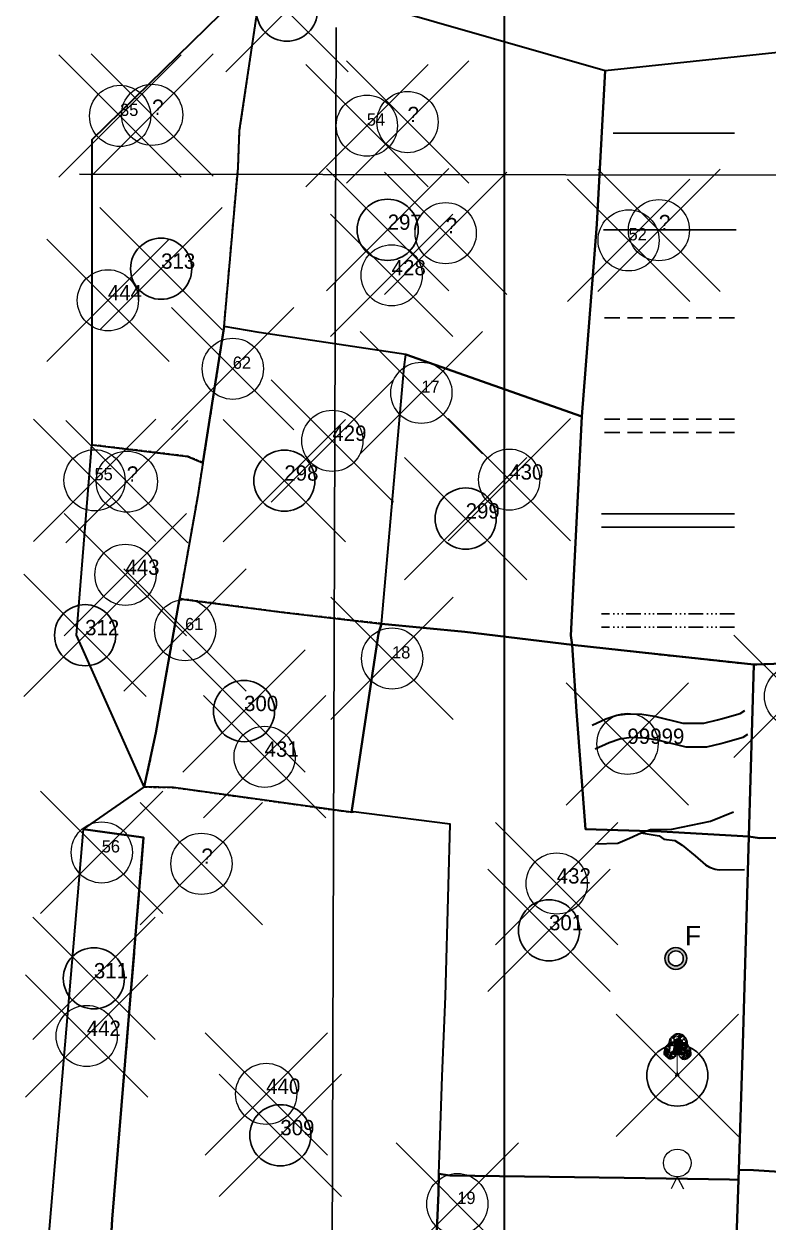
# Model space of a CAD drawing. Header units: millimetres. Extents: x -7906370 to 58235770, y -60992620 to 60.
# Drawn here: x 784.8 to 906.5, y -234.8 to -38.9 of the extents above; entities that cross this region are included whole.
import ezdxf

# ---------------------------------------------------------------- set-up
doc = ezdxf.new("R2010")
doc.units = ezdxf.units.MM
doc.header["$PDMODE"] = 35
doc.header["$PDSIZE"] = 10
for name, pattern in [('ACAD_ISO14W100', [24, 12, -3, 0, -3, 0, -3, 0, -3]), ('DASHED', [0.75, 0.5, -0.25]), ('DASHED2', [9.525, 6.35, -3.175])]:
    doc.linetypes.add(name, pattern=pattern)
for name, color, linetype in [('Legend', 250, 'Continuous'), ('Line_Marking_Adusting_Sheet', 1, 'Continuous'), ('Poly_Off', 7, 'Continuous'), ('Sym_F', 250, 'Continuous'), ('Sym_Tree', 92, 'Continuous'), ('Sym_Tree_1', 2, 'Continuous'), ('Text_Gird_No', 1, 'Continuous'), ('Text_Survey_No_Old', 5, 'Continuous')]:
    doc.layers.add(name, color=color, linetype=linetype)
for name, color, linetype, lineweight in [('Poly_Survey_Bndry', 250, 'Continuous', 30), ('Text_Map_In', 250, 'Continuous', 0), ('Text_Survey_No', 250, 'Continuous', 0)]:
    doc.layers.add(name, color=color, linetype=linetype, lineweight=lineweight)
doc.layers.add('Text_Chalta_No', color=1, linetype='Continuous', lineweight=0, true_color=0x0000ff)
doc.styles.get("Standard").update_dxf_attribs({"font": 'SakalBharati.ttf'})

msp = doc.modelspace()

# ---------------------------------------------------------------- hatches: boundary and pattern name
at = {"layer": 'Sym_F'}
h = msp.add_hatch(color=256, dxfattribs=at)
h.paths.add_polyline_path([(889.63, -191.7, 1), (893.18, -191.7, 1)])
h.paths.add_polyline_path([(892.62, -191.7, -1), (890.19, -191.7, -1)], flags=16)

# ---------------------------------------------------------------- linework, layer by layer
at = {"color": 5, "lineweight": 20}
for q in [(890.64, -229.38), (892.63, -229.38)]:
    msp.add_line((891.64, -227.38), q, dxfattribs=at)
msp.add_ellipse((891.64, -225.14), major_axis=(2.25, 0), ratio=1, dxfattribs=at)
at = {"layer": 'Legend'}
for p, q in [((900.99, -56.78), (881.17, -56.78)), ((901.27, -72.57), (879.55, -72.57))]:
    msp.add_line(p, q, dxfattribs=at)
at = {"layer": 'Legend', "lineweight": 30}
for points in [[(863.31, 53), (863.31, 9.34), (863.31, -26.23), (863.31, -63.45), (863.31, -513.44), (863.31, -574.82), (863.31, -616.05), (863.31, -651.67)], [(878.28, -172.95), (881.92, -172.88), (883.8, -172.04), (885.71, -171.18), (887.27, -170.61), (890.74, -170.56), (897.06, -169.24), (900.83, -167.75)], [(885.71, -171.18), (888.67, -171.65), (889.43, -172.18), (891.22, -172.44), (892.43, -173.18), (894.57, -174.9), (896.23, -176.37), (896.89, -176.76), (897.85, -177.1), (898.48, -177.2), (902.61, -177.17)]]:
    msp.add_lwpolyline(points, dxfattribs=at)
at = {"layer": 'Legend', "linetype": 'DASHED', "ltscale": 5, "flags": 128}
for points in [[(900.97, -86.99), (879.24, -86.99)], [(900.97, -103.53), (879.24, -103.53)], [(900.97, -105.74), (879.24, -105.74)]]:
    msp.add_lwpolyline(points, dxfattribs=at)
at = {"layer": 'Legend', "ltscale": 5, "flags": 128}
for points in [[(900.97, -119), (879.24, -119)], [(900.97, -121.21), (879.24, -121.21)]]:
    msp.add_lwpolyline(points, dxfattribs=at)
at = {"layer": 'Legend', "linetype": 'ACAD_ISO14W100', "ltscale": 0.2, "flags": 128}
for points in [[(900.97, -135.34), (879.24, -135.34)], [(900.97, -137.54), (879.24, -137.54)]]:
    msp.add_lwpolyline(points, dxfattribs=at)
at = {"layer": 'Legend', "color": 5, "lineweight": 30}
for points in [[(877.69, -153.57), (879.97, -152.53), (881.75, -151.92), (883.59, -151.69), (885.82, -151.75), (887.89, -152.11), (892.52, -153.24), (894.57, -153.24), (895.99, -153.24), (898.23, -152.67), (899.04, -152.47), (901.91, -151.67), (902.66, -151.19)], [(878.19, -157.43), (880.47, -156.39), (882.25, -155.78), (884.09, -155.55), (886.32, -155.62), (888.39, -155.97), (893.02, -157.1), (895.07, -157.1), (896.49, -157.1), (898.73, -156.54), (899.54, -156.33), (902.41, -155.53), (903.16, -155.05)]]:
    msp.add_lwpolyline(points, dxfattribs=at)
at = {"layer": 'Line_Marking_Adusting_Sheet'}
for points in [[(834.09, -573.76), (835.85, -39.48)], [(793.89, -63.46), (1549.5, -64.54)]]:
    msp.add_lwpolyline(points, dxfattribs=at)
at = {"layer": 'Poly_Off'}
for points in [[(795.9, -107.73), (795.9, -57.87), (823.9, -30.47)], [(823.9, -30.47), (879.83, -46.55)], [(879.83, -46.55), (1028.86, -30.7)], [(804.46, -163.65), (793.37, -138.86), (795.9, -107.73)], [(794.47, -170.59), (804.46, -163.65)], [(796.26, -287.07), (788.46, -241.1), (794.47, -170.59)]]:
    msp.add_lwpolyline(points, dxfattribs=at)
at = {"layer": 'Poly_Survey_Bndry'}
for points in [[(823.9, -30.47), (795.9, -57.87), (795.9, -107.73), (811.57, -109.62), (814.05, -110.67), (817.53, -88.4), (819.8, -62.53), (820.07, -56.28)], [(817.53, -88.4), (819.8, -62.53), (820.07, -56.28), (823.9, -30.47), (879.83, -46.55), (878.49, -71.67), (876.02, -103.09), (847.22, -92.97), (823.24, -89.37)], [(876.02, -103.09), (878.49, -71.67), (879.83, -46.55), (1028.86, -30.7), (1027.17, -64.3), (1025.46, -87.11), (1023.51, -116.38), (1022.46, -134.26), (1022.5, -134.68), (1000.44, -136.06), (975.97, -137.6), (963.93, -138.42), (949.05, -139.27), (931.03, -140.42), (925.75, -140.88), (907.4, -143.54), (904.14, -143.64), (887.98, -141.91), (874.47, -140.42), (874.23, -138.93)], [(817.53, -88.4), (814.05, -110.67), (813.22, -116.01), (810.23, -132.9), (827.36, -135.16), (843.24, -136.97), (846.97, -95.02), (847.22, -92.97), (823.24, -89.37)], [(876.02, -103.09), (874.23, -138.93), (874.47, -140.42), (856.89, -138.3), (843.24, -136.97), (846.97, -95.02), (847.22, -92.97)], [(795.9, -107.73), (811.57, -109.62), (814.05, -110.67), (813.22, -116.01), (810.23, -132.9), (806.35, -154.81), (804.46, -163.65), (793.37, -138.86)], [(804.46, -163.65), (806.35, -154.81), (810.23, -132.9), (827.36, -135.16), (843.24, -136.97), (842.79, -138.55), (838.52, -166.73), (838.37, -167.76), (836.67, -167.57), (809.27, -163.74)], [(904.14, -143.64), (907.4, -143.54), (925.75, -140.88), (931.03, -140.42), (949.05, -139.27), (963.93, -138.42), (975.97, -137.6), (1000.44, -136.06), (1022.5, -134.68), (1022.8, -138.21), (1023.35, -170.99), (976.86, -163.34), (939.01, -158.15), (931.58, -171.75), (905.07, -172.01), (903.31, -171.76)], [(838.68, -167.75), (838.37, -167.76), (838.52, -166.73), (842.79, -138.55), (843.24, -136.97), (856.89, -138.3), (874.47, -140.42), (875.18, -151.32), (876.65, -170.59), (889, -170.96), (903.31, -171.76), (902.33, -205.73), (901.68, -226.26), (901.63, -227.88), (900.15, -227.86), (882.97, -227.59), (854.42, -227.16), (852.66, -226.93), (852.76, -223.85), (853.2, -211.02), (853.74, -197.87), (854.21, -179.8), (854.48, -169.76), (840.83, -168.02)], [(904.14, -143.64), (903.31, -171.76), (889, -170.96), (876.65, -170.59), (875.18, -151.32), (874.47, -140.42), (887.98, -141.91)], [(963.7, -230.44), (923.4, -227.59), (917.03, -227.14), (904.1, -226.33), (901.68, -226.26), (902.33, -205.73), (903.31, -171.76), (905.07, -172.01), (931.58, -171.75), (939.01, -158.15), (976.86, -163.34), (1023.35, -170.99), (1023.71, -188.77), (1023.84, -190.47), (1023.88, -190.91), (1020.11, -219.79), (1018.11, -234.71), (1014.12, -234.31), (976.28, -231.33)], [(794.47, -170.59), (788.46, -241.1), (796.26, -287.07), (799.21, -234.32), (804.36, -171.91)], [(901.63, -227.88), (900.15, -227.86), (882.97, -227.59), (854.42, -227.16), (852.66, -226.93), (852.56, -230.01), (851.8, -247.17), (850.1, -282.05), (859.47, -283.34), (866.98, -284.38), (884.48, -286.83), (896.65, -288.57), (898.98, -288.65), (899.39, -288.58), (899.59, -287.78), (899.9, -278.52)], [(963.7, -230.44), (963.12, -233.12), (957.11, -267.75), (944.63, -340.14), (932.25, -411.87), (910.21, -408.07), (887.44, -404.12), (885.19, -403.78), (886.23, -393.92), (889.1, -370.58), (892.49, -342.17), (895.81, -315.11), (897.87, -298.03), (898.98, -288.65), (899.39, -288.58), (899.59, -287.78), (899.9, -278.52), (901.63, -227.88), (901.68, -226.26), (904.1, -226.33), (917.03, -227.14), (923.4, -227.59)]]:
    msp.add_lwpolyline(points, close=True, dxfattribs=at)
at = {"layer": 'Poly_Survey_Bndry', "linetype": 'DASHED'}
for points in [[(817.53, -88.4), (819.8, -62.53), (820.07, -56.28), (823.9, -30.47)], [(817.53, -88.4), (814.05, -110.67)], [(814.05, -110.67), (811.57, -109.62), (795.9, -107.73)], [(814.05, -110.67), (813.22, -116.01), (810.23, -132.9)], [(810.23, -132.9), (806.35, -154.81), (804.46, -163.65)], [(843.24, -136.97), (827.36, -135.16), (810.23, -132.9)], [(904.14, -143.64), (907.4, -143.54), (925.75, -140.88), (931.03, -140.42), (949.05, -139.27), (963.93, -138.42), (975.97, -137.6), (1000.44, -136.06), (1022.5, -134.68)], [(874.47, -140.42), (887.98, -141.91), (904.14, -143.64)], [(904.14, -143.64), (903.31, -171.76)], [(804.46, -163.65), (809.27, -163.74), (836.67, -167.57), (838.37, -167.76)]]:
    msp.add_lwpolyline(points, dxfattribs=at)
at = {"layer": 'Poly_Survey_Bndry'}
for points in [[(876.02, -103.09), (878.49, -71.67), (879.83, -46.55)], [(847.22, -92.97), (823.24, -89.37), (817.53, -88.4)], [(843.24, -136.97), (846.97, -95.02), (847.22, -92.97)], [(847.22, -92.97), (876.02, -103.09)], [(876.02, -103.09), (874.23, -138.93), (874.47, -140.42)], [(843.24, -136.97), (842.79, -138.55), (838.52, -166.73), (838.37, -167.76)], [(874.47, -140.42), (856.89, -138.3), (843.24, -136.97)], [(903.31, -171.76), (889, -170.96), (876.65, -170.59), (875.18, -151.32), (874.47, -140.42)], [(903.31, -171.76), (905.07, -172.01), (931.58, -171.75), (939.01, -158.15), (976.86, -163.34), (1023.35, -170.99)], [(851.8, -247.17), (852.56, -230.01), (852.66, -226.93), (852.76, -223.85), (853.2, -211.02), (853.74, -197.87), (854.21, -179.8), (854.48, -169.76), (840.83, -168.02), (838.68, -167.75), (838.37, -167.76), (836.67, -167.57), (809.27, -163.74), (804.46, -163.65), (794.47, -170.59), (804.36, -171.91), (799.21, -234.32), (796.26, -287.07)], [(838.37, -167.76), (838.68, -167.75)], [(852.66, -226.93), (852.76, -223.85), (853.2, -211.02), (853.74, -197.87), (854.21, -179.8), (854.48, -169.76), (840.83, -168.02), (838.68, -167.75)], [(901.68, -226.26), (902.33, -205.73), (903.31, -171.76)], [(850.1, -282.05), (851.8, -247.17), (852.56, -230.01), (852.66, -226.93)], [(852.66, -226.93), (854.42, -227.16), (882.97, -227.59), (900.15, -227.86), (901.63, -227.88)], [(901.63, -227.88), (901.68, -226.26)], [(963.7, -230.44), (923.4, -227.59), (917.03, -227.14), (904.1, -226.33), (901.68, -226.26)], [(901.63, -227.88), (899.9, -278.52), (899.59, -287.78), (899.39, -288.58), (898.98, -288.65)]]:
    msp.add_lwpolyline(points, dxfattribs=at)
at = {"layer": 'Poly_Survey_Bndry', "linetype": 'DASHED2'}
msp.add_lwpolyline([(794.47, -170.59), (804.36, -171.91), (799.21, -234.32), (796.26, -287.07)], dxfattribs=at)
at = {"layer": 'Sym_F'}
for major_axis in [(1.78, 0), (1.22, 0)]:
    msp.add_ellipse((891.4, -191.7), major_axis=major_axis, ratio=1, dxfattribs=at)
at = {"layer": 'Sym_Tree'}
for p, q in [((891.88, -204.01), (891.64, -204.04)), ((891.28, -210.83), (891.93, -210.83))]:
    msp.add_line(p, q, dxfattribs=at)
at = {"layer": 'Sym_Tree', "color": 82, "const_width": 0.8}
for points in [[(891.32, -207.5), (891.42, -204.87)], [(891.41, -207.51), (891.52, -204.88)], [(891.76, -207.12), (891.86, -204.49)], [(892.09, -207.56), (892.19, -204.93)], [(890.66, -206.89), (891, -207.38)], [(891.18, -207.01), (891.53, -207.49)], [(893.01, -207.12), (892.52, -207.45)], [(892.63, -206.91), (892.98, -207.4)]]:
    msp.add_lwpolyline(points, dxfattribs=at)
at = {"layer": 'Sym_Tree', "color": 34}
msp.add_lwpolyline([(891.64, -210.83, 0.48, 0.16, 0), (891.64, -210.17, 0.16, 0.16, 0), (891.64, -207.47, 0.16, 0.16, 0)], format="xyseb", dxfattribs=at)
at = {"layer": 'Sym_Tree', "color": 82}
msp.add_open_spline([(891.42, -207.59), (891.27, -207.75), (891.04, -208), (890.59, -208.11), (890.2, -208.08), (889.86, -207.75), (889.39, -207.35), (889.6, -206.74), (889.61, -206.14), (890.3, -205.79), (890.32, -204.96), (890.85, -204.44), (891.26, -204.07), (891.54, -204.04), (891.64, -204.04)], degree=3, knots=[0, 0, 0, 0, 0.357151, 0.545743, 0.741494, 0.970117, 1.319935, 1.641608, 1.935314, 2.250626, 2.755061, 3.137005, 3.457298, 3.618487, 3.618487, 3.618487, 3.618487], dxfattribs=at)
at = {"layer": 'Sym_Tree', "color": 82, "start_tangent": (891.64326, -210.827013), "end_tangent": (891.64326, -210.827013)}
msp.add_spline([(891.88, -207.59), (892.31, -208.06), (892.63, -208.19), (892.99, -208.19), (893.35, -207.99), (893.81, -207.55), (893.82, -206.96), (893.76, -206.43), (893.4, -205.99), (893.18, -205.1), (892.82, -204.51), (892.38, -204.12), (891.88, -204.01)], degree=3, dxfattribs=at)
at = {"layer": 'Sym_Tree', "color": 82}
for points in [[(890.08, -205.85), (890.22, -205.77), (890.32, -205.47), (890.29, -205.47)], [(890.53, -205.26), (890.32, -205.47), (890.38, -205.89), (890.22, -205.91)], [(890.32, -205.47), (890.29, -205.47), (890.26, -205.56), (890.23, -205.61)], [(890.23, -205.73), (890.25, -205.8), (890.32, -205.47), (890.37, -205.65)], [(890.26, -205.56), (890.23, -205.61), (890.23, -205.73), (890.25, -205.8)], [(890.24, -205.68), (890.25, -205.8), (890.41, -205.22), (890.43, -205.15)], [(890.26, -205.56), (890.32, -205.47), (890.24, -205.68), (890.25, -205.8)], [(890.32, -205.47), (890.37, -205.65), (890.26, -205.56), (890.32, -205.47)], [(890.35, -205.3), (890.29, -205.47), (890.53, -204.95), (890.5, -204.94)], [(890.4, -205.07), (890.35, -205.22), (890.35, -205.3), (890.29, -205.47)], [(890.38, -205.21), (890.4, -205.16), (890.29, -205.47), (890.32, -205.47)], [(890.34, -205.39), (890.29, -205.47), (890.35, -205.22), (890.41, -205.22)], [(890.33, -205.41), (890.36, -205.32), (890.34, -205.39), (890.29, -205.47)], [(890.29, -205.47), (890.32, -205.47), (890.34, -205.4), (890.34, -205.39)], [(890.63, -204.64), (890.47, -204.92), (890.38, -205.21), (890.32, -205.47)], [(890.75, -205.04), (890.5, -204.94), (890.53, -205.26), (890.32, -205.47)], [(890.38, -205.21), (890.32, -205.47), (890.69, -205.33), (890.75, -205.04)], [(890.37, -205.23), (890.4, -205.07), (890.33, -205.41), (890.36, -205.32)], [(890.34, -205.4), (890.34, -205.39), (890.36, -205.32), (890.4, -205.16)], [(890.35, -205.22), (890.41, -205.22), (890.4, -205.07), (890.35, -205.22)], [(890.4, -205.06), (890.47, -204.92), (890.37, -205.23), (890.4, -205.07)], [(890.41, -205.22), (890.43, -205.15), (890.38, -205.21), (890.4, -205.16)], [(890.38, -205.89), (890.92, -205.84), (890.53, -205.26), (890.77, -205.63)], [(890.53, -205.26), (890.77, -205.63), (890.92, -205.84), (890.38, -205.89)], [(890.99, -205.49), (890.92, -205.84), (890.38, -205.89), (890.92, -205.84)], [(890.75, -205.04), (890.6, -204.71), (890.47, -204.92), (890.4, -205.16)], [(890.47, -204.92), (890.4, -205.16), (890.53, -205.26), (890.75, -205.04)], [(890.4, -205.16), (890.44, -205), (890.47, -204.92), (890.44, -205)], [(890.47, -204.92), (890.44, -205), (890.4, -205.06), (890.47, -204.92)], [(890.4, -205.06), (890.4, -205.06), (890.4, -205.16), (890.44, -205)], [(891.65, -204.04), (890.93, -204.38), (890.63, -204.64), (890.47, -204.92)], [(890.53, -204.95), (890.5, -204.94), (890.79, -204.55), (890.93, -204.38)], [(890.53, -205.26), (890.75, -205.04), (890.75, -205.04), (890.5, -204.94)], [(891.05, -205.29), (891.41, -205.29), (890.99, -205.49), (890.53, -205.26)], [(890.99, -205.49), (890.53, -205.26), (890.99, -205.49), (890.92, -205.84)], [(890.69, -205.33), (890.75, -205.04), (890.75, -205.04), (890.6, -204.71)], [(890.73, -204.64), (890.69, -204.6), (890.61, -204.75), (890.63, -204.79)], [(890.61, -204.75), (890.63, -204.79), (890.66, -204.69), (890.73, -204.64)], [(890.79, -204.55), (890.93, -204.38), (890.63, -204.64), (890.79, -204.55)], [(890.75, -205.04), (890.63, -204.79), (890.7, -204.64), (891.04, -204.44)], [(890.63, -204.64), (890.79, -204.55), (890.73, -204.64), (890.69, -204.6)], [(890.71, -204.72), (890.65, -204.75), (890.63, -204.79), (890.71, -204.72)], [(890.63, -204.79), (890.71, -204.72), (891.49, -205.08), (891.77, -205.19)], [(890.71, -204.72), (890.71, -204.67), (890.71, -204.72), (890.65, -204.75)], [(890.66, -204.69), (890.73, -204.64), (891.65, -204.04), (891.45, -204.06)], [(890.67, -205.93), (891.15, -205.93), (891.7, -205.57), (891.8, -205.21)], [(890.7, -204.64), (891.04, -204.44), (891.07, -204.9), (890.71, -204.72)], [(890.97, -204.48), (891.04, -204.44), (890.71, -204.72), (890.71, -204.67)], [(891.07, -204.9), (890.71, -204.72), (890.72, -204.82), (891.07, -204.9)], [(890.72, -204.82), (891.07, -204.9), (891.04, -204.44), (891.77, -204.14)], [(891.01, -204.42), (890.81, -204.53), (890.73, -204.64), (891.01, -204.42)], [(891.04, -204.44), (890.81, -204.53), (890.76, -204.68), (890.81, -204.72)], [(890.76, -204.68), (890.81, -204.72), (890.97, -204.48), (891.04, -204.44)], [(891.04, -204.44), (891.77, -204.14), (891.04, -204.44), (890.81, -204.53)], [(890.93, -204.38), (891.23, -204.24), (891.01, -204.42), (890.81, -204.53)], [(891.23, -204.24), (891.26, -204.12), (891.08, -204.24), (890.93, -204.38)], [(891.08, -204.24), (890.93, -204.38), (891.23, -204.24), (891.11, -204.24)], [(891.23, -204.24), (891.11, -204.24), (890.93, -204.38), (891.23, -204.24)], [(891.05, -205.29), (890.99, -205.49), (890.99, -205.49), (891.05, -205.29)], [(892.1, -204.04), (891.51, -204.43), (891.05, -204.44), (891.65, -204.04)], [(891.05, -204.44), (891.65, -204.04), (891.85, -204.04), (891.73, -204.18)], [(891.49, -205.08), (891.77, -205.19), (891.05, -205.29), (891.41, -205.29)], [(891.65, -204.04), (891.45, -204.06), (891.26, -204.12), (891.08, -204.24)], [(891.26, -204.12), (891.08, -204.24), (891.36, -204.1), (891.45, -204.06)], [(891.41, -204.09), (891.36, -204.1), (891.08, -204.24), (891.23, -204.24)], [(891.41, -204.09), (891.23, -204.24), (891.24, -204.17), (891.08, -204.24)], [(891.08, -204.24), (891.23, -204.24), (891.34, -204.12), (891.36, -204.1)], [(891.24, -204.17), (891.08, -204.24), (891.23, -204.24), (891.26, -204.12)], [(892.27, -204.92), (891.53, -204.9), (891.2, -205.04), (891.09, -204.79)], [(891.45, -205.49), (891.51, -205.29), (892.25, -206.68), (891.16, -206.72)], [(891.18, -204.64), (891.46, -204.42), (892.1, -204.04), (892.27, -204.92)], [(891.5, -204.48), (891.51, -204.43), (891.18, -204.64), (891.46, -204.42)], [(891.34, -204.12), (891.34, -204.12), (891.41, -204.09), (891.23, -204.24)], [(891.34, -204.12), (891.36, -204.1), (891.24, -204.13), (891.23, -204.24)], [(891.24, -204.13), (891.23, -204.24), (891.36, -204.1), (891.32, -204.12)], [(891.36, -204.1), (891.45, -204.06), (891.24, -204.13), (891.45, -204.06)], [(891.24, -204.13), (891.45, -204.06), (891.41, -204.09), (891.36, -204.1)], [(891.36, -204.1), (891.32, -204.12), (891.34, -204.12)], [(892.27, -204.92), (891.53, -204.9), (891.51, -205.29), (891.45, -205.49)], [(892.1, -204.04), (892.27, -204.92), (891.53, -204.9), (891.5, -204.44)], [(892.48, -204.17), (892.3, -204.08), (891.5, -204.44), (891.51, -204.48)], [(891.5, -204.44), (891.51, -204.48), (891.51, -204.43)], [(891.51, -204.43), (891.51, -204.43), (891.5, -204.48), (891.51, -204.43)], [(891.53, -204.9), (891.5, -204.44), (892.27, -204.92), (891.53, -204.9)], [(891.65, -204.04), (891.88, -204.01), (892.1, -204.04), (891.51, -204.43)], [(892.15, -205.57), (892.25, -205.21), (892.27, -204.92), (891.53, -204.9)], [(891.85, -204.04), (891.73, -204.18), (891.58, -204.22), (891.69, -204.12)], [(891.58, -204.22), (891.69, -204.12), (891.73, -204.18), (891.58, -204.22)], [(891.73, -204.18), (891.58, -204.22), (891.61, -204.16), (891.69, -204.12)], [(891.59, -204.22), (891.61, -204.16), (891.69, -204.12), (891.64, -204.04)], [(892.57, -205.56), (892.54, -205.35), (891.62, -206.64), (892.69, -206.82)], [(891.69, -204.12), (891.64, -204.04), (891.85, -204.04), (891.69, -204.12)], [(891.85, -204.04), (891.69, -204.12), (891.88, -204.01), (892.1, -204.04)], [(891.86, -205.55), (891.81, -205.18), (891.82, -204.89), (892.57, -204.97)], [(892.83, -206.04), (892.35, -205.98), (891.86, -205.55), (891.81, -205.18)], [(892.94, -204.76), (892.69, -204.5), (892.1, -204.04), (891.82, -204.89)], [(892.1, -204.04), (891.82, -204.89), (892.57, -204.97), (892.65, -204.51)], [(892.57, -204.97), (892.65, -204.51), (891.82, -204.89), (892.57, -204.97)], [(891.82, -204.89), (892.57, -204.97), (892.54, -205.35), (892.57, -205.56)], [(891.82, -204.89), (892.57, -204.97), (892.87, -205.15), (893.01, -204.92)], [(891.92, -204.14), (891.84, -204.08), (892.04, -204.18), (891.84, -204.08)], [(892.04, -204.18), (891.84, -204.08), (891.88, -204.12), (891.92, -204.14)], [(893.01, -204.92), (892.94, -204.84), (892.13, -205.09), (891.84, -205.17)], [(892.13, -205.09), (891.84, -205.17), (892.54, -205.35), (892.18, -205.31)], [(891.88, -204.01), (892.1, -204.04), (892.38, -204.14), (892.3, -204.08)], [(891.93, -204.14), (891.96, -204.16), (891.94, -204.16)], [(892.92, -204.93), (892.57, -204.97), (892.65, -204.51), (891.97, -204.13)], [(892.65, -204.51), (891.97, -204.13), (892.66, -204.51), (892.87, -204.63)], [(892.1, -204.04), (892.77, -204.47), (893.04, -204.77), (893.16, -205.07)], [(893, -204.81), (892.94, -204.76), (892.1, -204.04), (892.3, -204.08)], [(892.1, -204.04), (892.3, -204.08), (892.48, -204.17), (892.64, -204.31)], [(892.54, -205.35), (892.18, -205.31), (892.57, -205.56), (893.06, -205.4)], [(892.48, -204.17), (892.64, -204.31), (892.38, -204.14), (892.3, -204.08)], [(892.33, -204.12), (892.38, -204.14), (892.64, -204.31), (892.5, -204.29)], [(892.4, -204.16), (892.4, -204.16), (892.33, -204.12), (892.5, -204.29)], [(892.33, -204.12), (892.5, -204.29), (892.49, -204.22), (892.64, -204.31)], [(892.64, -204.31), (892.5, -204.29), (892.39, -204.16), (892.38, -204.14)], [(892.39, -204.16), (892.38, -204.14), (892.49, -204.18), (892.5, -204.29)], [(892.49, -204.18), (892.5, -204.29), (892.38, -204.14), (892.42, -204.16)], [(892.49, -204.22), (892.64, -204.31), (892.5, -204.29), (892.48, -204.17)], [(892.5, -204.29), (892.48, -204.17), (892.64, -204.31), (892.77, -204.47)], [(892.64, -204.31), (892.77, -204.47), (892.5, -204.29), (892.61, -204.31)], [(892.5, -204.29), (892.61, -204.31), (892.77, -204.47), (892.5, -204.29)], [(892.77, -204.47), (892.5, -204.29), (892.69, -204.5), (892.87, -204.63)], [(892.54, -205.35), (892.57, -205.56), (892.57, -205.56), (892.54, -205.35)], [(892.96, -204.76), (892.65, -204.51), (892.57, -204.97), (892.94, -204.84)], [(892.57, -204.97), (892.94, -204.84), (892.92, -204.93), (892.57, -204.97)], [(892.57, -205.56), (893.06, -205.4), (892.57, -205.56), (892.6, -205.92)], [(892.57, -205.56), (892.6, -205.92), (893.12, -206.04), (892.6, -205.92)], [(893.12, -206.04), (892.6, -205.92), (893.06, -205.4), (892.77, -205.73)], [(893.06, -205.4), (892.77, -205.73), (892.6, -205.92), (893.12, -206.04)], [(892.87, -205.15), (893.01, -204.92), (892.96, -204.76), (892.65, -204.51)], [(892.9, -204.79), (892.85, -204.82), (892.72, -204.57), (892.65, -204.51)], [(892.72, -204.57), (892.65, -204.51), (892.94, -204.84), (892.96, -204.79)], [(892.66, -204.51), (892.87, -204.63), (892.9, -204.79), (892.85, -204.82)], [(892.69, -204.5), (892.87, -204.63), (892.94, -204.76), (892.69, -204.5)], [(892.71, -205.07), (892.72, -205.15), (892.75, -205.21), (892.71, -205.07)], [(893.09, -205.08), (893.13, -205.08), (892.89, -204.65), (892.77, -204.47)], [(892.89, -204.65), (892.77, -204.47), (893.04, -204.77), (892.89, -204.65)], [(892.89, -205.44), (892.87, -205.15), (892.87, -205.15), (893.06, -204.84)], [(892.87, -205.15), (893.06, -204.84), (893.16, -205.07), (893.19, -205.31)], [(893.16, -205.07), (893.19, -205.31), (893.06, -205.4), (892.87, -205.15)], [(893.06, -205.4), (892.87, -205.15), (892.87, -205.15), (893.13, -205.08)], [(892.87, -205.15), (893.13, -205.08), (893.06, -205.4), (893.23, -205.63)], [(893.21, -205.36), (893.23, -205.63), (892.89, -205.44), (892.87, -205.15)], [(893.04, -204.77), (892.89, -204.65), (892.94, -204.76), (892.98, -204.72)], [(892.94, -204.76), (892.98, -204.72), (893.04, -204.88), (893.01, -204.92)], [(893.04, -204.88), (893.01, -204.92), (893, -204.81), (892.94, -204.76)], [(892.94, -204.84), (892.96, -204.79), (892.94, -204.84), (893.01, -204.87)], [(892.94, -204.84), (893.01, -204.87), (893.01, -204.92), (892.94, -204.84)], [(893.04, -204.77), (893.16, -205.07), (893.21, -205.36), (893.23, -205.63)], [(893.06, -205.4), (893.23, -205.63), (893.12, -206.04), (893.28, -206.08)], [(893.23, -205.45), (893.27, -205.63), (893.09, -205.08), (893.13, -205.08)], [(893.19, -205.31), (893.18, -205.15), (893.16, -205.07), (893.18, -205.15)], [(893.21, -205.21), (893.16, -205.07), (893.21, -205.39), (893.21, -205.22)], [(893.3, -205.9), (893.27, -205.97), (893.23, -205.63), (893.16, -205.8)], [(893.23, -205.63), (893.16, -205.8), (893.28, -205.72), (893.23, -205.63)], [(893.29, -205.85), (893.27, -205.97), (893.18, -205.36), (893.17, -205.3)], [(893.18, -205.36), (893.17, -205.3), (893.21, -205.36), (893.19, -205.31)], [(893.21, -205.21), (893.21, -205.21), (893.19, -205.31), (893.18, -205.15)], [(893.24, -205.38), (893.18, -205.36), (893.21, -205.22), (893.24, -205.38)], [(893.22, -205.54), (893.27, -205.63), (893.24, -205.38), (893.18, -205.36)], [(893.21, -205.36), (893.19, -205.31), (893.27, -205.63), (893.24, -205.63)], [(893.23, -205.56), (893.22, -205.54), (893.22, -205.47), (893.19, -205.31)], [(893.21, -205.39), (893.21, -205.22), (893.23, -205.57), (893.22, -205.47)], [(893.21, -205.22), (893.24, -205.38), (893.23, -205.45), (893.27, -205.63)], [(893.23, -205.57), (893.22, -205.47), (893.22, -205.54), (893.27, -205.63)], [(893.27, -205.63), (893.24, -205.63), (893.23, -205.56), (893.22, -205.54)], [(893.43, -206.04), (893.3, -205.94), (893.23, -205.63), (893.27, -205.63)], [(893.23, -205.63), (893.27, -205.63), (893.28, -205.72), (893.31, -205.78)], [(893.28, -205.72), (893.23, -205.63), (893.29, -205.85), (893.27, -205.97)], [(889.76, -206.35), (889.6, -206.55), (889.5, -207.15), (890.33, -207.22)], [(889.56, -206.97), (889.5, -207.15), (889.6, -206.56), (889.52, -206.96)], [(889.56, -206.97), (889.56, -206.97), (889.56, -206.97), (889.5, -207.15)], [(889.5, -207.15), (890.33, -207.22), (890.3, -208.07), (890.12, -207.97)], [(889.63, -207.53), (889.53, -207.35), (889.5, -207.15), (890.14, -207.89)], [(889.5, -207.15), (890.14, -207.89), (890.13, -207.93), (889.92, -207.77)], [(889.98, -207.75), (889.92, -207.77), (889.5, -207.15), (889.98, -207.75)], [(889.5, -207.15), (889.98, -207.75), (889.98, -207.75), (889.53, -207.35)], [(889.66, -207.56), (889.53, -207.35), (889.53, -207.36), (889.5, -207.15)], [(889.53, -207.36), (889.5, -207.15), (889.52, -207.34), (889.58, -207.4)], [(889.52, -207.34), (889.58, -207.4), (889.6, -206.56), (889.67, -206.62)], [(889.6, -206.56), (889.52, -206.96), (889.67, -206.62), (889.68, -206.6)], [(890.3, -208.07), (890.12, -207.97), (889.63, -207.53), (889.53, -207.35)], [(889.98, -207.75), (889.53, -207.35), (889.66, -207.56), (889.53, -207.35)], [(889.6, -206.56), (889.67, -206.62), (889.56, -206.97)], [(889.72, -206.17), (889.65, -206.3), (889.61, -206.45), (889.6, -206.55)], [(889.9, -206.18), (889.92, -206.78), (889.6, -206.54), (889.92, -206.78)], [(889.61, -206.45), (889.6, -206.55), (889.78, -206.63), (889.97, -206.27)], [(889.6, -206.54), (889.92, -206.78), (890.09, -206.35), (889.97, -206.27)], [(889.72, -206.38), (889.72, -206.38), (889.76, -206.35), (889.6, -206.55)], [(889.72, -206.38), (889.62, -206.43), (889.69, -206.4), (889.68, -206.28)], [(889.69, -206.4), (889.68, -206.28), (889.66, -206.41), (889.62, -206.43)], [(889.66, -206.41), (889.62, -206.43), (889.62, -206.46), (889.71, -206.35)], [(889.62, -206.46), (889.71, -206.35), (889.71, -206.35)], [(889.64, -206.49), (889.64, -206.49), (889.72, -206.38), (889.62, -206.43)], [(889.88, -206.21), (889.79, -206.19), (889.68, -206.28), (889.64, -206.49)], [(889.68, -206.28), (889.64, -206.49), (889.73, -206.36), (889.76, -206.25)], [(889.73, -206.43), (889.73, -206.36), (889.64, -206.49)], [(889.96, -206.1), (889.89, -206.1), (889.72, -206.17), (889.65, -206.3)], [(889.71, -206.66), (889.74, -206.59), (889.66, -207.56), (889.81, -207.64)], [(889.66, -207.56), (889.81, -207.64), (890.12, -207.97), (889.91, -207.79)], [(889.7, -206.54), (890.08, -206.45), (889.71, -206.5), (889.67, -206.62)], [(889.71, -206.5), (889.67, -206.62), (889.7, -206.82), (889.79, -206.68)], [(889.67, -206.62), (889.68, -206.6), (890.33, -207.22), (890.17, -207.08)], [(889.76, -206.25), (889.79, -206.19), (889.68, -206.28), (889.72, -206.17)], [(889.68, -206.28), (889.72, -206.17), (889.73, -206.43), (889.73, -206.36)], [(889.79, -206.68), (889.8, -206.74), (889.7, -206.54), (890.08, -206.45)], [(889.7, -206.82), (889.79, -206.68), (889.71, -206.66), (889.74, -206.59)], [(889.71, -206.35), (889.71, -206.35), (889.72, -206.38)], [(889.82, -206.2), (890.4, -206), (889.72, -206.16), (889.79, -206.1)], [(889.72, -206.16), (889.79, -206.1), (889.83, -206.07), (889.89, -206)], [(889.87, -206.24), (889.73, -206.36), (889.94, -206.21), (889.9, -206.18)], [(889.73, -206.36), (889.76, -206.25), (889.88, -206.21)], [(889.78, -206.63), (889.97, -206.27), (889.87, -206.24), (889.73, -206.36)], [(889.88, -206.21), (889.88, -206.21), (889.76, -206.25), (889.79, -206.19)], [(889.92, -206.78), (889.92, -206.78), (889.84, -207), (889.78, -206.63)], [(889.84, -207), (889.78, -206.63), (890.17, -207.08), (889.91, -206.82)], [(889.89, -206.01), (889.83, -206.07), (889.79, -206.1), (889.87, -206.09)], [(889.79, -206.1), (889.87, -206.09), (889.89, -206.1), (889.96, -206.1)], [(889.92, -206.19), (889.98, -206.15), (889.88, -206.21), (889.79, -206.19)], [(889.94, -206.8), (889.8, -206.74), (889.79, -206.68), (889.8, -206.74)], [(889.91, -206.82), (889.98, -206.85), (889.94, -206.8), (889.8, -206.74)], [(889.94, -206.21), (889.9, -206.18), (889.82, -206.2), (890.4, -206)], [(889.83, -206.07), (889.89, -206), (889.95, -205.96), (889.98, -206.07)], [(889.95, -205.96), (889.98, -206.07), (889.89, -206.1), (889.83, -206.07)], [(889.89, -206.1), (889.83, -206.07), (889.89, -206), (889.91, -206.07)], [(889.83, -206.07), (889.89, -206.07), (889.89, -206.01), (889.83, -206.07)], [(889.89, -206.07), (889.89, -206.07), (889.83, -206.07), (889.89, -206.07)], [(889.92, -206.03), (889.87, -206.09), (890.08, -205.85)], [(889.98, -206.07), (889.89, -206.07), (889.92, -206.03), (889.87, -206.09)], [(889.89, -206), (889.91, -206.07), (889.89, -206.01), (889.92, -206.03)], [(889.89, -206.01), (889.92, -206.03), (889.89, -206.07)], [(889.89, -206.1), (889.96, -206.1), (889.98, -206.07), (889.89, -206.07)], [(889.96, -206.1), (889.96, -206.1), (889.96, -206.1), (889.89, -206.1)], [(890.09, -206.35), (889.99, -206.15), (889.9, -206.18), (889.92, -206.78)], [(889.99, -206.15), (889.99, -206.26), (889.9, -206.18), (889.99, -206.15)], [(889.9, -206.18), (889.99, -206.15), (889.98, -206.25), (889.9, -206.21)], [(889.98, -206.25), (889.9, -206.21), (889.98, -206.25), (889.99, -206.16)], [(890.05, -206.44), (889.96, -206.4), (890.05, -206.44), (889.91, -206.39)], [(890.05, -206.44), (889.91, -206.39), (890.05, -206.44), (889.92, -206.78)], [(890.23, -206.64), (890, -206.86), (889.91, -206.82), (889.98, -206.85)], [(890.17, -207.08), (889.91, -206.82), (889.92, -206.78), (890.18, -206.94)], [(890.58, -205.92), (890.47, -207.12), (889.92, -206.78), (890.2, -206.19)], [(890.47, -207.12), (889.92, -206.78), (889.96, -206.1), (890.21, -206.05)], [(889.98, -206.25), (889.99, -206.16), (889.92, -206.19), (889.98, -206.15)], [(889.92, -206.78), (890.2, -206.19), (890.16, -207.02), (890.16, -207.34)], [(890.05, -206.44), (889.92, -206.78), (889.97, -206.27), (890.09, -206.35)], [(890.09, -206.35), (890.15, -206.48), (889.92, -206.78), (890.08, -206.45)], [(889.92, -206.78), (890.08, -206.45), (890.05, -206.44), (889.96, -206.4)], [(890.33, -207.22), (890.17, -207.08), (890.44, -206.64), (889.92, -206.78)], [(890.44, -206.64), (889.92, -206.78), (889.92, -206.78)], [(889.92, -206.78), (889.92, -206.78), (890.23, -206.64), (890, -206.86)], [(889.92, -206.78), (890.18, -206.94), (889.92, -206.78), (890.08, -206.76)], [(889.92, -206.78), (890.08, -206.76), (889.92, -206.78)], [(890.47, -207.12), (890.16, -207.02), (890.47, -207.12), (889.92, -206.78)], [(889.95, -205.96), (889.96, -205.99), (890.08, -205.85), (890.22, -205.77)], [(890.08, -205.85), (890.08, -205.85), (889.95, -205.96), (889.96, -205.99)], [(890.22, -205.91), (890.22, -205.77), (889.96, -206.1)], [(890.08, -205.85), (890.22, -205.77), (889.96, -206.1), (889.96, -205.99)], [(889.96, -206.1), (889.96, -205.99), (890.03, -206.07), (890.22, -205.77)], [(889.96, -206.1), (890.21, -206.05), (890.38, -205.89), (890.21, -206.05)], [(889.96, -206.1), (889.96, -206.1), (889.96, -206.1)], [(889.96, -206.1), (889.96, -206.1), (889.96, -206.1)], [(890.09, -206.35), (889.97, -206.27), (890.09, -206.35), (889.96, -206.4)], [(890.09, -206.35), (889.96, -206.4), (890.09, -206.35), (890.15, -206.48)], [(889.97, -206.27), (890.03, -206.23), (889.99, -206.15), (889.99, -206.26)], [(889.97, -206.27), (890.09, -206.35), (889.97, -206.27), (890.03, -206.23)], [(890.19, -206.08), (890.2, -206.19), (890.09, -206.35), (889.99, -206.15)], [(890.03, -206.07), (890.22, -205.77), (890.22, -205.91), (890.34, -205.91)], [(890.22, -205.97), (890.22, -205.91), (890.03, -206.07), (890.21, -205.97)], [(890.03, -206.07), (890.21, -205.97), (890.22, -205.91), (890.04, -206.04)], [(890.22, -205.91), (890.04, -206.04), (890.21, -205.97), (890.22, -205.91)], [(890.21, -205.67), (890.21, -205.67), (890.08, -205.85), (890.22, -205.77)], [(890.2, -206.19), (890.19, -206.08), (890.11, -206.39), (890.09, -206.35)], [(890.11, -206.39), (890.09, -206.35), (890.25, -206.35), (890.19, -206.42)], [(890.15, -206.48), (890.19, -206.42), (890.2, -206.19), (890.19, -206.08)], [(890.19, -206.56), (890.28, -206.62), (890.15, -206.48), (890.19, -206.42)], [(891.1, -207.9), (891.42, -207.59), (890.47, -207.12), (890.15, -207.85)], [(890.47, -207.12), (890.15, -207.85), (890.93, -207.69), (890.49, -208.07)], [(890.16, -207.02), (890.16, -207.34), (890.16, -207.34), (890.44, -207.36)], [(890.16, -207.34), (890.44, -207.36), (890.47, -207.12), (890.16, -207.02)], [(890.25, -206.35), (890.2, -206.19), (890.2, -206.19), (890.19, -206.08)], [(890.2, -206.19), (890.19, -206.08), (890.19, -206.08), (890.3, -206.09)], [(890.19, -206.08), (890.3, -206.09), (890.19, -206.08), (890.2, -206.19)], [(890.25, -206.35), (890.19, -206.42), (890.47, -207.12), (890.3, -207.14)], [(890.19, -206.42), (890.28, -206.62), (890.33, -206.41), (890.19, -206.42)], [(890.33, -206.41), (890.19, -206.42), (890.19, -206.56), (890.28, -206.62)], [(890.23, -206.64), (890.19, -206.56), (890.19, -206.42), (890.28, -206.62)], [(890.19, -206.42), (890.28, -206.62), (890.19, -206.42), (890.28, -206.62)], [(890.47, -207.12), (890.3, -207.14), (890.23, -206.64), (890.19, -206.56)], [(890.38, -205.89), (890.21, -206.05), (890.2, -206.19), (890.21, -206.05)], [(890.58, -205.92), (890.38, -205.89), (890.25, -206.35), (890.2, -206.19)], [(890.2, -206.19), (890.21, -206.05), (890.22, -205.91)], [(890.21, -205.97), (890.22, -205.91), (890.25, -205.8), (890.22, -205.77)], [(890.22, -205.91), (890.22, -205.91), (890.22, -205.91), (890.22, -205.77)], [(890.38, -205.89), (890.22, -205.91), (890.67, -205.93), (891.15, -205.93)], [(890.22, -205.91), (890.22, -205.91), (890.22, -205.91)], [(890.22, -205.91), (890.34, -205.91), (890.22, -205.97), (890.22, -205.91)], [(890.92, -205.84), (890.38, -205.89), (890.67, -205.93)], [(890.58, -205.92), (890.86, -206.09), (890.58, -205.92), (890.38, -205.89)], [(890.86, -206.09), (890.9, -205.93), (890.58, -205.92), (890.86, -206.09)], [(890.67, -205.93), (890.67, -205.93), (890.86, -206.09), (890.9, -205.93)], [(890.72, -208.06), (890.92, -208), (891.1, -207.9), (891.42, -207.59)], [(892.25, -206.68), (891.16, -206.72), (891.04, -205.92), (890.92, -207.12)], [(891.62, -206.64), (892.69, -206.82), (892.92, -206.04), (892.88, -207.25)], [(891.89, -207.58), (891.87, -207.55), (892.07, -207.67), (892.07, -207.62)], [(892.15, -207.94), (891.88, -207.59), (892.88, -207.25), (893.1, -208.01)], [(892.51, -208.15), (892.32, -208.06), (892.15, -207.94), (891.88, -207.59)], [(891.9, -207.58), (891.9, -207.58), (892.08, -207.67), (891.89, -207.58)], [(892.38, -206.04), (892.38, -206.04), (892.17, -206.18), (892.15, -206.01)], [(893.12, -206.04), (893.28, -206.08), (892.83, -206.04), (892.35, -205.98)], [(892.88, -207.25), (893.1, -208.01), (892.35, -207.75), (892.74, -208.18)], [(892.6, -205.92), (893.12, -206.04), (892.83, -206.04)], [(892.62, -206.18), (892.61, -206.01), (892.92, -206.04), (892.62, -206.18)], [(892.92, -206.04), (892.62, -206.18), (892.92, -206.04), (893.12, -206.04)], [(892.83, -207.93), (893.33, -207.59), (893.17, -207.78), (893.33, -207.59)], [(893.2, -207.19), (893.15, -207.51), (893.15, -207.51), (892.87, -207.49)], [(893.15, -207.51), (892.87, -207.49), (892.88, -207.25), (893.2, -207.19)], [(892.92, -206.04), (892.88, -207.25), (893.47, -206.98), (893.26, -206.36)], [(892.88, -207.25), (893.47, -206.98), (893.51, -206.3), (893.28, -206.22)], [(893.2, -206.51), (893.24, -206.59), (892.88, -207.25), (893.04, -207.29)], [(892.88, -207.25), (893.04, -207.29), (893.18, -206.8), (893.23, -206.73)], [(892.88, -207.25), (893.2, -207.19), (892.88, -207.25), (893.47, -206.98)], [(892.92, -206.04), (893.12, -206.04), (893.2, -206.51), (893.26, -206.36)], [(893.84, -207.4), (893.01, -207.37), (892.93, -208.21), (893.12, -208.14)], [(892.93, -208.21), (893.12, -208.14), (893.66, -207.76), (893.79, -207.59)], [(893.01, -207.37), (893.18, -207.24), (892.96, -206.77), (893.47, -206.98)], [(892.96, -206.77), (893.47, -206.98), (893.47, -206.98)], [(893.68, -206.57), (893.82, -206.8), (893.84, -207.4), (893.01, -207.37)], [(893.73, -206.85), (893.73, -206.83), (893.01, -207.37), (893.18, -207.24)], [(893.52, -206.41), (893.56, -206.39), (893.64, -206.42), (893.09, -206.15)], [(893.64, -206.42), (893.09, -206.15), (893.74, -206.39), (893.69, -206.33)], [(893.66, -207.76), (893.79, -207.59), (893.84, -207.4), (893.1, -208.05)], [(893.84, -207.4), (893.1, -208.05), (893.11, -208.1), (893.34, -207.96)], [(893.24, -206.59), (893.13, -206.77), (893.11, -206.56), (893.24, -206.59)], [(893.11, -206.56), (893.24, -206.59), (893.23, -206.73), (893.13, -206.77)], [(893.51, -206.3), (893.28, -206.22), (893.12, -206.04), (893.28, -206.22)], [(893.12, -206.04), (893.28, -206.22), (893.26, -206.36), (893.28, -206.22)], [(893.18, -206.8), (893.23, -206.73), (893.24, -206.59), (893.13, -206.77)], [(893.24, -206.59), (893.13, -206.77), (893.24, -206.59), (893.13, -206.77)], [(893.23, -206.73), (893.13, -206.77), (893.28, -206.65), (893.24, -206.59)], [(893.47, -206.98), (893.26, -206.36), (893.2, -207.19), (893.15, -207.51)], [(893.45, -206.26), (893.3, -205.94), (893.28, -206.08), (893.16, -206.07)], [(893.28, -206.08), (893.16, -206.07), (893.27, -206.14), (893.28, -206.08)], [(893.26, -206.36), (893.28, -206.25), (893.28, -206.25), (893.18, -206.24)], [(893.28, -206.25), (893.18, -206.24), (893.28, -206.25), (893.26, -206.36)], [(893.47, -206.98), (893.47, -206.98), (893.18, -206.8), (893.37, -207.05)], [(893.18, -206.8), (893.37, -207.05), (893.48, -207.02), (893.4, -207.04)], [(893.51, -207.2), (893.63, -206.85), (893.18, -207.24), (893.48, -207.02)], [(893.18, -207.24), (893.48, -207.02), (893.47, -206.98), (893.19, -207.11)], [(893.47, -206.98), (893.19, -207.11), (893.47, -206.98), (893.31, -206.94)], [(893.2, -206.51), (893.26, -206.36), (893.26, -206.36), (893.28, -206.25)], [(893.33, -206.57), (893.36, -206.53), (893.2, -206.51), (893.24, -206.59)], [(893.28, -206.65), (893.24, -206.59), (893.26, -206.36), (893.28, -206.25)], [(893.26, -206.36), (893.28, -206.22), (893.28, -206.08)], [(893.26, -206.36), (893.28, -206.25), (893.33, -206.57), (893.36, -206.53)], [(893.28, -206.25), (893.26, -206.36), (893.36, -206.53), (893.48, -206.34)], [(893.28, -205.72), (893.31, -205.78), (893.3, -205.9), (893.27, -205.97)], [(893.28, -206.14), (893.28, -206.08), (893.27, -205.97), (893.3, -205.94)], [(893.27, -206.14), (893.28, -206.08), (893.45, -206.26), (893.28, -206.14)], [(893.28, -206.08), (893.28, -206.08), (893.28, -206.08), (893.3, -205.94)], [(893.28, -206.08), (893.3, -205.94), (893.51, -206.3)], [(893.28, -206.08), (893.28, -206.08), (893.28, -206.08)], [(893.45, -206.26), (893.28, -206.14), (893.28, -206.08), (893.44, -206.23)], [(893.28, -206.08), (893.44, -206.23), (893.28, -206.14), (893.28, -206.08)], [(893.36, -206.53), (893.48, -206.6), (893.36, -206.53), (893.28, -206.65)], [(893.36, -206.53), (893.28, -206.65), (893.47, -206.98), (893.35, -206.63)], [(893.28, -207.93), (893.34, -207.96), (893.84, -207.4), (893.28, -207.93)], [(893.84, -207.4), (893.28, -207.93), (893.28, -207.93), (893.79, -207.59)], [(893.32, -205.84), (893.32, -205.84), (893.43, -206.04), (893.3, -205.94)], [(893.54, -206.16), (893.53, -206.19), (893.43, -206.04), (893.3, -205.94)], [(893.43, -206.04), (893.3, -205.94), (893.51, -206.3), (893.53, -206.19)], [(893.51, -206.3), (893.53, -206.19), (893.45, -206.26), (893.3, -205.94)], [(893.47, -206.98), (893.31, -206.94), (893.47, -206.98)], [(893.47, -206.98), (893.35, -206.63), (893.38, -206.62), (893.48, -206.6)], [(893.61, -206.9), (893.59, -206.95), (893.72, -206.77), (893.35, -206.63)], [(893.72, -206.77), (893.35, -206.63), (893.71, -206.72), (893.73, -206.85)], [(893.36, -206.53), (893.48, -206.34), (893.56, -206.39), (893.47, -206.98)], [(893.48, -206.47), (893.36, -206.53), (893.48, -206.47), (893.43, -206.42)], [(893.82, -206.78), (893.47, -206.98), (893.36, -206.53), (893.48, -206.46)], [(893.36, -206.53), (893.48, -206.46), (893.36, -206.53), (893.48, -206.6)], [(893.38, -206.62), (893.47, -206.98), (893.48, -206.47), (893.36, -206.53)], [(893.38, -206.62), (893.48, -206.6), (893.38, -206.62), (893.53, -206.59)], [(893.38, -206.62), (893.53, -206.59), (893.38, -206.62), (893.47, -206.98)], [(893.48, -207.02), (893.4, -207.04), (893.45, -207), (893.59, -206.95)], [(893.56, -206.23), (893.61, -206.3), (893.43, -206.04)], [(893.43, -206.04), (893.43, -206.04), (893.54, -206.16), (893.53, -206.19)], [(893.48, -206.47), (893.43, -206.42), (893.48, -206.34), (893.47, -206.45)], [(893.45, -207), (893.59, -206.95), (893.61, -206.9), (893.59, -206.95)], [(893.48, -206.34), (893.47, -206.45), (893.56, -206.39), (893.48, -206.34)], [(893.56, -206.39), (893.47, -206.98), (893.82, -206.78), (893.47, -206.98)], [(893.69, -206.88), (893.67, -206.82), (893.62, -207.78), (893.47, -207.85)], [(893.47, -206.98), (893.47, -206.98), (893.51, -207.2), (893.63, -206.85)], [(893.56, -206.39), (893.48, -206.34), (893.48, -206.44), (893.56, -206.41)], [(893.48, -206.44), (893.48, -206.36), (893.54, -206.4), (893.49, -206.35)], [(893.48, -206.44), (893.56, -206.41), (893.48, -206.44), (893.48, -206.36)], [(893.63, -206.85), (893.48, -206.46), (893.58, -206.45), (893.71, -206.58)], [(893.81, -206.69), (893.82, -206.8), (893.63, -206.85), (893.48, -206.46)], [(893.54, -206.4), (893.49, -206.35), (893.58, -206.42), (893.67, -206.41)], [(893.65, -206.28), (893.59, -206.21), (893.54, -206.16), (893.5, -206.27)], [(893.54, -206.16), (893.5, -206.27), (893.58, -206.31), (893.65, -206.28)], [(893.5, -206.27), (893.59, -206.28), (893.56, -206.23), (893.61, -206.3)], [(893.58, -206.31), (893.51, -206.3), (893.5, -206.27), (893.59, -206.28)], [(893.51, -206.3), (893.51, -206.3), (893.51, -206.3)], [(893.51, -206.3), (893.51, -206.3), (893.51, -206.3)], [(893.51, -206.3), (893.51, -206.3), (893.51, -206.3), (893.58, -206.31)], [(893.51, -206.3), (893.58, -206.31), (893.74, -206.4), (893.79, -206.54)], [(893.68, -206.32), (893.61, -206.3), (893.58, -206.31), (893.51, -206.3)], [(893.58, -206.45), (893.71, -206.58), (893.52, -206.41), (893.56, -206.39)], [(893.59, -206.21), (893.57, -206.28), (893.59, -206.22), (893.56, -206.23)], [(893.59, -206.22), (893.56, -206.23), (893.59, -206.28)], [(893.58, -206.31), (893.65, -206.28), (893.59, -206.21), (893.57, -206.28)], [(893.58, -206.42), (893.67, -206.41), (893.77, -206.51), (893.78, -206.72)], [(893.58, -206.42), (893.58, -206.42), (893.69, -206.47), (893.67, -206.41)], [(893.71, -206.58), (893.69, -206.47), (893.58, -206.42)], [(893.74, -206.39), (893.69, -206.33), (893.65, -206.28), (893.59, -206.21)], [(893.65, -206.28), (893.59, -206.28), (893.59, -206.22), (893.65, -206.28)], [(893.59, -206.22), (893.65, -206.28), (893.68, -206.32), (893.61, -206.3)], [(893.59, -206.28), (893.59, -206.28), (893.65, -206.28), (893.59, -206.28)], [(893.71, -206.72), (893.73, -206.85), (893.68, -207.04), (893.61, -206.9)], [(893.68, -207.04), (893.61, -206.9), (893.69, -206.88), (893.67, -206.82)], [(893.62, -207.78), (893.79, -207.59), (893.78, -207.6), (893.84, -207.4)], [(893.69, -206.47), (893.67, -206.41), (893.77, -206.51), (893.74, -206.4)], [(893.72, -206.61), (893.72, -206.61), (893.68, -206.57), (893.82, -206.8)], [(893.77, -206.51), (893.78, -206.72), (893.71, -206.58), (893.69, -206.47)], [(893.77, -206.51), (893.74, -206.4), (893.7, -206.65), (893.71, -206.58)], [(893.7, -206.65), (893.71, -206.58), (893.78, -206.72)], [(893.72, -206.61), (893.81, -206.67), (893.75, -206.63), (893.77, -206.51)], [(893.73, -206.58), (893.73, -206.58), (893.72, -206.61)], [(893.78, -206.72), (893.78, -206.72), (893.72, -206.61), (893.81, -206.67)], [(893.79, -207.59), (893.72, -207.63), (893.82, -206.8), (893.73, -206.85)], [(893.78, -207.6), (893.84, -207.4), (893.79, -207.59), (893.72, -207.63)], [(893.77, -206.65), (893.81, -206.67), (893.81, -206.7), (893.73, -206.58)], [(893.81, -206.7), (893.73, -206.58), (893.73, -206.58)], [(893.82, -206.8), (893.73, -206.85), (893.8, -207.21)], [(893.82, -206.8), (893.84, -207.21), (893.73, -206.85), (893.73, -206.83)], [(893.74, -206.4), (893.79, -206.54), (893.81, -206.69), (893.82, -206.8)], [(893.75, -206.63), (893.77, -206.51), (893.77, -206.65), (893.81, -206.67)], [(893.8, -207.21), (893.84, -207.4), (893.82, -206.8), (893.84, -207.21)], [(893.8, -207.21), (893.8, -207.21), (893.8, -207.21), (893.84, -207.4)], [(889.98, -207.83), (890.03, -207.68), (889.81, -207.64), (889.98, -207.75)], [(889.81, -207.64), (889.98, -207.75), (890.14, -207.89), (890.06, -207.84)], [(889.92, -207.77), (889.98, -207.75), (889.85, -207.71), (889.89, -207.77)], [(889.85, -207.71), (889.89, -207.77), (889.89, -207.77), (890.13, -207.93)], [(889.89, -207.77), (890.13, -207.93), (889.98, -207.83), (890.03, -207.68)], [(890.13, -207.93), (889.91, -207.79), (889.89, -207.77), (889.98, -207.75)], [(889.89, -207.77), (889.98, -207.75), (890.3, -208.07), (890.52, -208.08)], [(890.12, -207.97), (889.91, -207.79), (889.92, -207.77), (889.98, -207.75)], [(890.09, -207.85), (890.1, -207.87), (890.13, -207.93), (889.91, -207.79)], [(890.13, -207.93), (889.92, -207.77), (889.98, -207.75), (889.92, -207.77)], [(889.98, -207.75), (889.92, -207.77), (889.98, -207.75), (889.92, -207.77)], [(890.14, -207.89), (890.06, -207.84), (890.13, -207.93), (890.19, -207.88)], [(890.13, -207.93), (890.19, -207.88), (890.09, -207.85), (890.1, -207.87)], [(890.3, -208.07), (890.52, -208.08), (890.72, -208.06), (890.92, -208)], [(890.59, -208.08), (890.52, -208.08), (890.3, -208.07), (890.51, -208.08)], [(890.3, -208.07), (890.51, -208.08), (890.52, -208.09), (890.51, -208.09)], [(890.93, -207.69), (890.49, -208.07), (891.08, -207.87), (890.93, -207.69)], [(890.49, -208.07), (890.59, -208.06), (890.92, -208), (890.98, -207.95)], [(890.92, -208), (890.81, -208.02), (890.54, -208.06), (890.49, -208)], [(890.54, -208.06), (890.49, -208), (890.49, -208.07), (890.59, -208.06)], [(890.74, -208.06), (890.74, -208.07), (890.52, -208.09), (890.49, -208.07)], [(890.52, -208.09), (890.49, -208.07), (890.63, -208.07), (890.72, -208.06)], [(891.08, -207.87), (890.93, -207.69), (890.98, -207.95), (890.52, -208.08)], [(890.98, -207.95), (890.52, -208.08), (890.92, -208), (890.81, -208.02)], [(890.98, -207.95), (890.72, -208.06), (890.62, -208.06), (890.52, -208.08)], [(890.62, -208.06), (890.52, -208.08), (890.92, -208), (890.98, -207.95)], [(890.73, -208.07), (890.63, -208.07), (890.59, -208.08), (890.52, -208.08)], [(890.63, -208.07), (890.72, -208.06), (890.73, -208.07), (890.63, -208.07)], [(890.92, -208), (890.98, -207.95), (890.98, -207.95), (890.72, -208.06)], [(890.73, -208.07), (890.93, -208), (891, -207.96), (890.98, -207.95)], [(890.92, -208), (890.92, -208), (890.73, -208.07), (890.93, -208)], [(890.93, -208), (890.96, -207.97), (890.74, -208.07), (890.75, -208.02)], [(890.74, -208.07), (890.75, -208.02), (890.74, -208.06), (890.74, -208.07)], [(890.92, -208), (890.98, -207.95), (891.09, -207.9), (891, -207.96)], [(891.09, -207.9), (890.98, -207.95), (890.92, -208)], [(890.92, -208), (890.92, -208), (890.92, -208)], [(891, -207.96), (891, -207.96), (890.93, -208), (890.96, -207.97)], [(891.09, -207.9), (891, -207.96), (891.09, -207.9), (890.98, -207.95)], [(891.86, -208.06), (891.86, -208.06), (891.86, -208.06)], [(892.32, -208.06), (892.26, -208), (892.16, -207.94), (892.25, -208.01)], [(892.16, -207.94), (892.25, -208.01), (892.16, -207.94), (892.26, -208)], [(892.16, -207.94), (892.26, -208), (892.32, -208.06)], [(892.35, -207.75), (892.74, -208.18), (892.18, -207.91), (892.35, -207.75)], [(892.18, -207.91), (892.35, -207.75), (892.26, -208), (892.7, -208.2)], [(892.5, -208.15), (892.31, -208.06), (892.25, -208.01), (892.26, -208)], [(892.25, -208.01), (892.25, -208.01), (892.31, -208.06), (892.29, -208.03)], [(892.26, -208), (892.7, -208.2), (892.32, -208.06), (892.42, -208.1)], [(892.74, -208.18), (892.64, -208.17), (892.32, -208.06), (892.26, -208)], [(892.32, -208.06), (892.26, -208), (892.26, -208), (892.51, -208.15)], [(892.26, -208), (892.51, -208.15), (892.61, -208.16), (892.7, -208.2)], [(892.61, -208.16), (892.7, -208.2), (892.32, -208.06), (892.26, -208)], [(892.93, -208.21), (892.7, -208.2), (892.51, -208.15), (892.32, -208.06)], [(892.32, -208.06), (892.42, -208.1), (892.68, -208.17), (892.75, -208.11)], [(892.49, -208.14), (892.49, -208.15), (892.71, -208.2), (892.74, -208.18)], [(892.71, -208.2), (892.74, -208.18), (892.6, -208.17), (892.51, -208.15)], [(892.65, -208.05), (892.74, -208.01), (892.65, -208.1), (892.6, -208.03)], [(892.65, -208.1), (892.6, -208.03), (892.7, -208.02), (892.69, -208.03)], [(892.63, -208.18), (892.7, -208.2), (892.93, -208.21), (892.71, -208.2)], [(892.68, -208.17), (892.75, -208.11), (892.74, -208.18), (892.64, -208.17)], [(893.01, -207.85), (892.83, -207.93), (892.65, -208.05), (892.74, -208.01)], [(892.91, -207.96), (892.65, -208.1), (892.81, -208.01), (892.79, -207.86)], [(892.96, -207.91), (892.91, -207.96), (892.91, -207.96), (892.65, -208.1)], [(892.65, -208.1), (892.89, -207.98), (892.91, -207.96), (892.83, -207.93)], [(892.65, -208.1), (892.88, -207.96), (892.83, -207.93), (892.88, -207.96)], [(892.7, -208.02), (892.69, -208.03), (892.65, -208.1), (892.89, -207.98)], [(893.17, -207.78), (893.01, -207.85), (892.66, -208.14), (892.89, -207.98)], [(892.66, -208.14), (892.89, -207.98), (892.88, -207.96), (892.83, -207.93)], [(893.37, -207.96), (893.28, -207.93), (892.93, -208.21), (892.7, -208.2)], [(892.81, -208.01), (892.79, -207.86), (893.01, -207.85), (892.83, -207.93)], [(892.88, -207.96), (892.83, -207.93), (892.96, -207.91), (892.91, -207.96)], [(892.83, -207.93), (892.88, -207.96), (892.83, -207.93), (892.88, -207.96)]]:
    msp.add_solid(points, dxfattribs=at)
at = {"layer": 'Sym_Tree'}
for points in [[(891.61, -204.16), (891.69, -204.12), (891.59, -204.22), (891.61, -204.16)], [(892.38, -204.14), (892.3, -204.08), (892.48, -204.17), (892.38, -204.14)], [(892.38, -204.14), (892.38, -204.14), (892.48, -204.17), (892.3, -204.08)], [(892.48, -204.17), (892.38, -204.14), (892.38, -204.14), (892.35, -204.13)]]:
    msp.add_solid(points, dxfattribs=at)
at = {"layer": 'Sym_Tree_1'}
msp.add_point((891.64, -210.83), dxfattribs=at)
at = {"layer": 'Text_Chalta_No'}
for p in [(800.52, -53.96), (840.87, -55.56), (883.67, -74.31), (818.95, -95.3), (849.79, -99.23), (796.34, -113.53), (811.15, -138.03), (845, -142.66), (910.89, -148.84), (797.52, -174.37), (855.66, -231.85)]:
    msp.add_point(p, dxfattribs=at)
at = {"layer": 'Text_Gird_No'}
msp.add_point((827.79, -36.76), dxfattribs=at)
at = {"layer": 'Text_Map_In'}
for p in [(805.76, -53.79), (847.52, -54.97), (888.63, -72.64), (853.77, -73.13), (801.62, -113.75), (813.82, -176.23)]:
    msp.add_point(p, dxfattribs=at)
at = {"layer": 'Text_Survey_No'}
for p in [(844.93, -80.02), (798.52, -84.1), (835.23, -107.08), (864.15, -113.42), (801.39, -128.98), (883.49, -156.62), (824.15, -158.73), (871.92, -179.45), (795.06, -204.37), (824.41, -213.84)]:
    msp.add_point(p, dxfattribs=at)
at = {"layer": 'Text_Survey_No_Old'}
for p in [(844.28, -72.58), (807.23, -78.94), (827.38, -113.59), (857.03, -119.79), (794.8, -138.86), (820.79, -151.26), (870.66, -187.1), (796.23, -194.95), (826.72, -220.61)]:
    msp.add_point(p, dxfattribs=at)

# ---------------------------------------------------------------- texts
at = {"layer": 'Sym_F', "linetype": 'Continuous'}
msp.add_text('F', height=3.19, dxfattribs=at).set_placement((892.9, -189.56, 1876.66))
at = {"layer": 'Text_Chalta_No'}
for s, p in [('35', (800.52, -53.96)), ('54', (840.87, -55.56)), ('52', (883.67, -74.31)), ('62', (818.95, -95.3)), ('17', (849.79, -99.23)), ('55', (796.34, -113.53)), ('61', (811.15, -138.03)), ('18', (845, -142.66)), ('56', (797.52, -174.37)), ('19', (855.66, -231.85))]:
    msp.add_text(s, height=2, dxfattribs=at).set_placement(p)
at = {"layer": 'Text_Map_In'}
for p in [(805.76, -53.79), (847.52, -54.97), (888.63, -72.64), (853.77, -73.13), (801.62, -113.75), (813.82, -176.23)]:
    msp.add_text('पै', height=2.5, dxfattribs=at).set_placement(p)
at = {"layer": 'Text_Survey_No'}
for s, p in [('428', (844.93, -80.02)), ('444', (798.52, -84.1)), ('429', (835.23, -107.08)), ('430', (864.15, -113.42)), ('443', (801.39, -128.98)), ('431', (824.15, -158.73)), ('432', (871.92, -179.45)), ('442', (795.06, -204.37)), ('440', (824.41, -213.84))]:
    msp.add_text(s, height=2.5, dxfattribs=at).set_placement(p)
at = {"layer": 'Text_Survey_No', "linetype": 'DASHED'}
msp.add_text('99999', height=2.5, dxfattribs=at).set_placement((883.49, -156.62))
at = {"layer": 'Text_Survey_No_Old'}
for s, p in [('297', (844.28, -72.58)), ('313', (807.23, -78.94)), ('298', (827.38, -113.59)), ('299', (857.03, -119.79)), ('312', (794.8, -138.86)), ('300', (820.79, -151.26)), ('301', (870.66, -187.1)), ('311', (796.23, -194.95)), ('309', (826.72, -220.61))]:
    msp.add_text(s, height=2.5, dxfattribs=at).set_placement(p)

doc.saveas('drawing.dxf')
